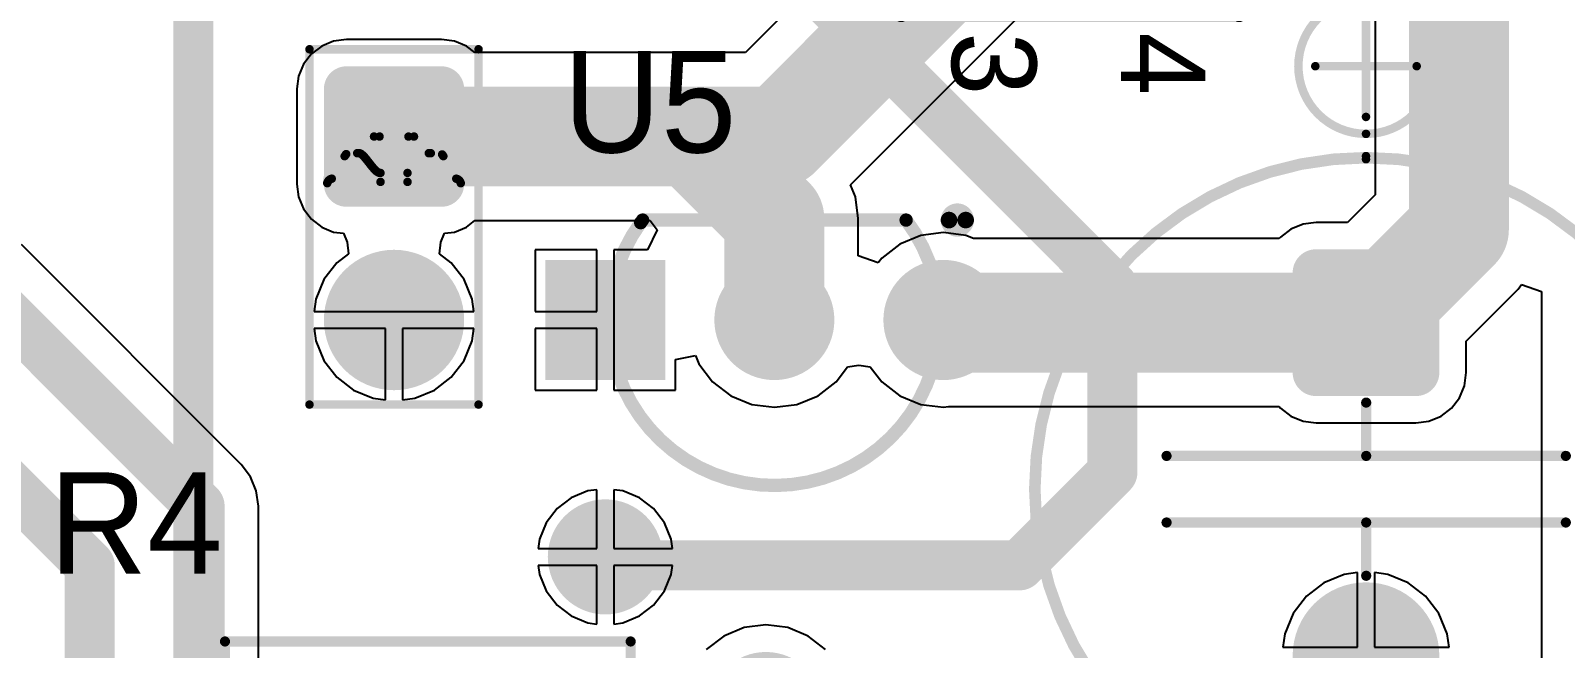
# Model space of a CAD drawing. Header units: millimetres. Extents: x 40 to 159, y 68 to 176.
# Drawn here: x 96.14 to 119.2, y 124.1 to 133.37 of the extents above; entities that cross this region are included whole.
import ezdxf

# ---------------------------------------------------------------- set-up
doc = ezdxf.new("R2010")
doc.units = ezdxf.units.MM
for name, color, linetype in [('BottomLayer', 5, 'Continuous'), ('BottomSolder', 6, 'Continuous'), ('Mechanical13', 56, 'Continuous'), ('Mechanical15', 56, 'Continuous'), ('MultiLayer', 9, 'Continuous'), ('PadHoleLayer', 156, 'Continuous'), ('TopLayer', 1, 'Continuous'), ('TopOverlay', 2, 'Continuous'), ('TopSolder', 216, 'Continuous')]:
    doc.layers.add(name, color=color, linetype=linetype)

# ---------------------------------------------------------------- blocks, each defined once
blk = doc.blocks.new('RESTH_AXIAL_0_4_3')
at = {"layer": 'BottomLayer', "const_width": 0.757}
for points in [[(-5.459, 0, 1), (-4.701, 0, 1)], [(4.701, 0, 1), (5.459, 0, 1)]]:
    blk.add_lwpolyline(points, format="xyb", close=True, dxfattribs=at)
at = {"layer": 'BottomSolder', "const_width": 0.859}
for points in [[(-5.509, 0, 1), (-4.651, 0, 1)], [(4.651, 0, 1), (5.509, 0, 1)]]:
    blk.add_lwpolyline(points, format="xyb", close=True, dxfattribs=at)
at = {"layer": 'MultiLayer', "const_width": 0.757}
for points in [[(-5.459, 0, 1), (-4.701, 0, 1)], [(4.701, 0, 1), (5.459, 0, 1)]]:
    blk.add_lwpolyline(points, format="xyb", close=True, dxfattribs=at)
at = {"layer": 'PadHoleLayer', "const_width": 0.457}
for points in [[(-5.309, 0, 1), (-4.851, 0, 1)], [(4.851, 0, 1), (5.309, 0, 1)]]:
    blk.add_lwpolyline(points, format="xyb", close=True, dxfattribs=at)
at = {"layer": 'TopLayer', "const_width": 0.757}
for points in [[(-5.459, 0, 1), (-4.701, 0, 1)], [(4.701, 0, 1), (5.459, 0, 1)]]:
    blk.add_lwpolyline(points, format="xyb", close=True, dxfattribs=at)
at = {"layer": 'TopOverlay', "const_width": 0.152}
for points in [[(-3.048, 1.016), (3.048, 1.016)], [(-3.048, -1.016), (-3.048, 1.016)], [(3.048, -1.016), (3.048, 1.016)], [(-3.5, 0), (-3.048, 0)], [(3.048, 0), (3.5, 0)], [(-3.048, -1.016), (3.048, -1.016)]]:
    blk.add_lwpolyline(points, dxfattribs=at)
at = {"layer": 'TopOverlay', "const_width": 0.0762}
for points in [[(-3.086, 1.016, 1), (-3.01, 1.016, 1)], [(-3.086, 1.016, 1), (-3.01, 1.016, 1)], [(3.01, 1.016, 1), (3.086, 1.016, 1)], [(3.01, 1.016, 1), (3.086, 1.016, 1)], [(-3.538, 0, 1), (-3.462, 0, 1)], [(-3.086, 0, 1), (-3.01, 0, 1)], [(3.01, 0, 1), (3.086, 0, 1)], [(3.462, 0, 1), (3.538, 0, 1)], [(-3.086, -1.016, 1), (-3.01, -1.016, 1)], [(-3.086, -1.016, 1), (-3.01, -1.016, 1)], [(3.01, -1.016, 1), (3.086, -1.016, 1)], [(3.01, -1.016, 1), (3.086, -1.016, 1)]]:
    blk.add_lwpolyline(points, format="xyb", close=True, dxfattribs=at)
at = {"layer": 'TopSolder', "const_width": 0.859}
for points in [[(-5.509, 0, 1), (-4.651, 0, 1)], [(4.651, 0, 1), (5.509, 0, 1)]]:
    blk.add_lwpolyline(points, format="xyb", close=True, dxfattribs=at)
blk = doc.blocks.new('TO_92W____6')
at = {"layer": 'BottomLayer', "const_width": 0.8}
for points in [[(-2.94, 0, 1), (-2.14, 0, 1)], [(-0.4, 0, 1), (0.4, 0, 1)]]:
    blk.add_lwpolyline(points, format="xyb", close=True, dxfattribs=at)
at = {"layer": 'BottomLayer'}
blk.add_solid([(1.74, -0.8), (3.34, -0.8), (1.74, 0.8), (3.34, 0.8)], dxfattribs=at)
at = {"layer": 'BottomSolder', "const_width": 0.902}
for points in [[(-2.991, 0, 1), (-2.089, 0, 1)], [(-0.451, 0, 1), (0.451, 0, 1)]]:
    blk.add_lwpolyline(points, format="xyb", close=True, dxfattribs=at)
at = {"layer": 'BottomSolder'}
blk.add_solid([(1.638, -0.902), (3.442, -0.902), (1.638, 0.902), (3.442, 0.902)], dxfattribs=at)
at = {"layer": 'MultiLayer', "const_width": 0.8}
for points in [[(-2.94, 0, 1), (-2.14, 0, 1)], [(-0.4, 0, 1), (0.4, 0, 1)]]:
    blk.add_lwpolyline(points, format="xyb", close=True, dxfattribs=at)
at = {"layer": 'MultiLayer'}
blk.add_solid([(1.74, -0.8), (3.34, -0.8), (1.74, 0.8), (3.34, 0.8)], dxfattribs=at)
at = {"layer": 'PadHoleLayer', "const_width": 0.5}
for points in [[(-2.79, 0, 1), (-2.29, 0, 1)], [(-0.25, 0, 1), (0.25, 0, 1)], [(2.29, 0, 1), (2.79, 0, 1)]]:
    blk.add_lwpolyline(points, format="xyb", close=True, dxfattribs=at)
at = {"layer": 'TopLayer', "const_width": 0.8}
for points in [[(-2.94, 0, 1), (-2.14, 0, 1)], [(-0.4, 0, 1), (0.4, 0, 1)]]:
    blk.add_lwpolyline(points, format="xyb", close=True, dxfattribs=at)
at = {"layer": 'TopLayer'}
blk.add_solid([(1.74, -0.8), (3.34, -0.8), (1.74, 0.8), (3.34, 0.8)], dxfattribs=at)
at = {"layer": 'TopOverlay', "const_width": 0.2}
blk.add_lwpolyline([(-1.98, -1.5, -1.987725), (2.009, -1.461)], format="xyb", dxfattribs=at)
at = {"layer": 'TopOverlay'}
for points, const_width in [([(-2.625, -1.5, 1), (-2.875, -1.5, 1)], 0.25), ([(-2.937, -1.5, 1), (-2.813, -1.5, 1)], 0.125), ([(-2.687, -1.5, 1), (-2.562, -1.5, 1)], 0.125), ([(1.959, -1.461, 1), (2.059, -1.461, 1)], 0.1), ([(-2.03, -1.5, 1), (-1.93, -1.5, 1)], 0.1), ([(-2.03, -1.5, 1), (-1.93, -1.5, 1)], 0.1), ([(1.93, -1.5, 1), (2.03, -1.5, 1)], 0.1)]:
    blk.add_lwpolyline(points, format="xyb", close=True, dxfattribs=dict(at, const_width=const_width))
at = {"layer": 'TopOverlay', "const_width": 0.2}
blk.add_lwpolyline([(1.98, -1.5), (-1.98, -1.5)], dxfattribs=at)
at = {"layer": 'TopSolder', "const_width": 0.902}
for points in [[(-2.991, 0, 1), (-2.089, 0, 1)], [(-0.451, 0, 1), (0.451, 0, 1)]]:
    blk.add_lwpolyline(points, format="xyb", close=True, dxfattribs=at)
at = {"layer": 'TopSolder'}
blk.add_solid([(1.638, -0.902), (3.442, -0.902), (1.638, 0.902), (3.442, 0.902)], dxfattribs=at)
blk = doc.blocks.new('HDR2X2_22')
at = {"layer": 'BottomLayer', "const_width": 0.75}
for points in [[(-2.915, 0, 1), (-2.165, 0, 1)], [(-2.915, -2.54, 1), (-2.165, -2.54, 1)], [(-0.375, -2.54, 1), (0.375, -2.54, 1)]]:
    blk.add_lwpolyline(points, format="xyb", close=True, dxfattribs=at)
at = {"layer": 'BottomLayer'}
blk.add_solid([(0.75, 0.75), (-0.75, 0.75), (0.75, -0.75), (-0.75, -0.75)], dxfattribs=at)
at = {"layer": 'BottomSolder', "const_width": 0.852}
for points in [[(-2.966, 0, 1), (-2.114, 0, 1)], [(-2.966, -2.54, 1), (-2.114, -2.54, 1)], [(-0.426, -2.54, 1), (0.426, -2.54, 1)]]:
    blk.add_lwpolyline(points, format="xyb", close=True, dxfattribs=at)
at = {"layer": 'BottomSolder'}
blk.add_solid([(0.852, 0.852), (-0.852, 0.852), (0.852, -0.852), (-0.852, -0.852)], dxfattribs=at)
at = {"layer": 'MultiLayer', "const_width": 0.75}
for points in [[(-2.915, 0, 1), (-2.165, 0, 1)], [(-2.915, -2.54, 1), (-2.165, -2.54, 1)], [(-0.375, -2.54, 1), (0.375, -2.54, 1)]]:
    blk.add_lwpolyline(points, format="xyb", close=True, dxfattribs=at)
at = {"layer": 'MultiLayer'}
blk.add_solid([(0.75, 0.75), (-0.75, 0.75), (0.75, -0.75), (-0.75, -0.75)], dxfattribs=at)
at = {"layer": 'PadHoleLayer', "const_width": 0.45}
for points in [[(-2.765, 0, 1), (-2.315, 0, 1)], [(-0.225, 0, 1), (0.225, 0, 1)], [(-2.765, -2.54, 1), (-2.315, -2.54, 1)], [(-0.225, -2.54, 1), (0.225, -2.54, 1)]]:
    blk.add_lwpolyline(points, format="xyb", close=True, dxfattribs=at)
at = {"layer": 'TopLayer', "const_width": 0.75}
for points in [[(-2.915, 0, 1), (-2.165, 0, 1)], [(-2.915, -2.54, 1), (-2.165, -2.54, 1)], [(-0.375, -2.54, 1), (0.375, -2.54, 1)]]:
    blk.add_lwpolyline(points, format="xyb", close=True, dxfattribs=at)
at = {"layer": 'TopLayer'}
blk.add_solid([(0.75, 0.75), (-0.75, 0.75), (0.75, -0.75), (-0.75, -0.75)], dxfattribs=at)
at = {"layer": 'TopOverlay', "const_width": 0.2}
for points in [[(-3.81, 1.27), (1.27, 1.27)], [(-3.81, 1.27), (-3.81, -3.81)], [(1.27, 1.27), (1.27, -3.81)], [(-3.81, -3.81), (1.27, -3.81)]]:
    blk.add_lwpolyline(points, dxfattribs=at)
at = {"layer": 'TopOverlay', "const_width": 0.1}
for points in [[(-3.86, 1.27, 1), (-3.76, 1.27, 1)], [(-3.86, 1.27, 1), (-3.76, 1.27, 1)], [(1.22, 1.27, 1), (1.32, 1.27, 1)], [(1.22, 1.27, 1), (1.32, 1.27, 1)], [(-3.86, -3.81, 1), (-3.76, -3.81, 1)], [(-3.86, -3.81, 1), (-3.76, -3.81, 1)], [(1.22, -3.81, 1), (1.32, -3.81, 1)], [(1.22, -3.81, 1), (1.32, -3.81, 1)]]:
    blk.add_lwpolyline(points, format="xyb", close=True, dxfattribs=at)
at = {"layer": 'TopSolder', "const_width": 0.852}
for points in [[(-2.966, 0, 1), (-2.114, 0, 1)], [(-2.966, -2.54, 1), (-2.114, -2.54, 1)], [(-0.426, -2.54, 1), (0.426, -2.54, 1)]]:
    blk.add_lwpolyline(points, format="xyb", close=True, dxfattribs=at)
at = {"layer": 'TopSolder'}
blk.add_solid([(0.852, 0.852), (-0.852, 0.852), (0.852, -0.852), (-0.852, -0.852)], dxfattribs=at)
at = {"layer": 'TopOverlay'}
for s, p in [('3', (-4.064, 0.508)), ('1', (2.032, 0.508)), ('4', (-4.064, -2.032)), ('2', (2.54, -2.032))]:
    blk.add_text(s, height=1.27, rotation=540, dxfattribs=at).set_placement(p)
blk = doc.blocks.new('CAPC500P450250X550_2_5___27')
at = {"layer": 'BottomLayer'}
for points, const_width in [([(-1.746, 0, 1), (-0.794, 0, 1)], 0.952), ([(0.651, 0.714, 1), (0.889, 0.714, 1)], 0.238), ([(2.079, 0.714, 1), (2.317, 0.714, 1)], 0.238), ([(0.651, -0.714, 1), (0.889, -0.714, 1)], 0.238), ([(2.079, -0.714, 1), (2.317, -0.714, 1)], 0.238)]:
    blk.add_lwpolyline(points, format="xyb", close=True, dxfattribs=dict(at, const_width=const_width))
for points in [[(2.198, 0.952), (0.77, 0.952), (2.198, -0.952), (0.77, -0.952)], [(2.437, 0.714), (0.532, 0.714), (2.437, -0.714), (0.532, -0.714)]]:
    blk.add_solid(points, dxfattribs=at)
at = {"layer": 'BottomSolder'}
for points, const_width in [([(-1.797, 0, 1), (-0.743, 0, 1)], 1.054), ([(0.6, 0.714, 1), (0.939, 0.714, 1)], 0.34), ([(2.029, 0.714, 1), (2.368, 0.714, 1)], 0.34), ([(0.6, -0.714, 1), (0.939, -0.714, 1)], 0.34), ([(2.029, -0.714, 1), (2.368, -0.714, 1)], 0.34)]:
    blk.add_lwpolyline(points, format="xyb", close=True, dxfattribs=dict(at, const_width=const_width))
for points in [[(2.198, 1.054), (0.77, 1.054), (2.198, -1.054), (0.77, -1.054)], [(2.538, 0.714), (0.43, 0.714), (2.538, -0.714), (0.43, -0.714)]]:
    blk.add_solid(points, dxfattribs=at)
at = {"layer": 'Mechanical13', "const_width": 0.127}
for points in [[(0.784, 1.003, -0.277409), (0.851, 0.935)], [(0.784, 1.003, -0.414214), (1.234, 0.553)], [(0.851, 0.935, -0.01671), (0.803, 0.203)], [(1.22, 0.718, -0.249202), (1.484, 0.217)], [(1.484, 0.3, -1), (1.484, -0.3)], [(0.851, -0.935, -0.001101), (0.803, -0.203)], [(1.234, -0.523, -0.067746), (0.937, -0.203)], [(1.484, -0.217, -0.252246), (1.216, -0.723)], [(1.234, -0.553, -0.414214), (0.784, -1.003)], [(0.851, -0.935, -0.274246), (0.784, -1.003)]]:
    blk.add_lwpolyline(points, format="xyb", dxfattribs=at)
at = {"layer": 'Mechanical13', "const_width": 0.0635}
for points in [[(0.752, 1.003, 1), (0.816, 1.003, 1)], [(0.752, 1.003, 1), (0.816, 1.003, 1)], [(0.82, 0.935, 1), (0.883, 0.935, 1)], [(0.82, 0.935, 1), (0.883, 0.935, 1)], [(1.157, 0.742, 1), (1.22, 0.742, 1)], [(1.177, 0.727, 1), (1.241, 0.727, 1)], [(1.177, 0.727, 1), (1.241, 0.727, 1)], [(1.184, 0.723, 1), (1.248, 0.723, 1)], [(1.189, 0.718, 1), (1.252, 0.718, 1)], [(1.109, 0.415, 1), (1.173, 0.415, 1)], [(1.109, 0.415, 1), (1.173, 0.415, 1)], [(1.138, 0.439, 1), (1.202, 0.439, 1)], [(1.138, 0.439, 1), (1.202, 0.439, 1)], [(1.162, 0.461, 1), (1.226, 0.461, 1)], [(1.162, 0.461, 1), (1.226, 0.461, 1)], [(1.18, 0.48, 1), (1.243, 0.48, 1)], [(1.18, 0.48, 1), (1.243, 0.48, 1)], [(1.192, 0.497, 1), (1.256, 0.497, 1)], [(1.192, 0.497, 1), (1.256, 0.497, 1)], [(1.2, 0.511, 1), (1.263, 0.511, 1)], [(1.2, 0.511, 1), (1.263, 0.511, 1)], [(1.202, 0.553, 1), (1.266, 0.553, 1)], [(1.202, 0.553, 1), (1.266, 0.553, 1)], [(1.202, 0.523, 1), (1.266, 0.523, 1)], [(0.771, 0.203, 1), (0.835, 0.203, 1)], [(0.771, 0.203, 1), (0.835, 0.203, 1)], [(0.906, 0.211, 1), (0.969, 0.211, 1)], [(0.906, 0.211, 1), (0.969, 0.211, 1)], [(0.906, 0.203, 1), (0.969, 0.203, 1)], [(0.906, 0.203, 1), (0.969, 0.203, 1)], [(0.907, 0.218, 1), (0.971, 0.218, 1)], [(0.907, 0.218, 1), (0.971, 0.218, 1)], [(0.91, 0.229, 1), (0.974, 0.229, 1)], [(0.91, 0.229, 1), (0.974, 0.229, 1)], [(0.915, 0.238, 1), (0.978, 0.238, 1)], [(0.915, 0.238, 1), (0.978, 0.238, 1)], [(0.924, 0.254, 1), (0.988, 0.254, 1)], [(0.924, 0.254, 1), (0.988, 0.254, 1)], [(0.935, 0.268, 1), (0.999, 0.268, 1)], [(0.935, 0.268, 1), (0.999, 0.268, 1)], [(0.947, 0.281, 1), (1.01, 0.281, 1)], [(0.947, 0.281, 1), (1.01, 0.281, 1)], [(0.959, 0.292, 1), (1.022, 0.292, 1)], [(0.959, 0.292, 1), (1.022, 0.292, 1)], [(0.998, 0.327, 1), (1.062, 0.327, 1)], [(0.998, 0.327, 1), (1.062, 0.327, 1)], [(1.036, 0.357, 1), (1.099, 0.357, 1)], [(1.036, 0.357, 1), (1.099, 0.357, 1)], [(1.075, 0.387, 1), (1.138, 0.387, 1)], [(1.075, 0.387, 1), (1.138, 0.387, 1)], [(1.452, 0.3, 1), (1.516, 0.3, 1)], [(1.452, 0.217, 1), (1.516, 0.217, 1)], [(1.452, 0.217, 1), (1.516, 0.217, 1)], [(0.771, -0.203, 1), (0.835, -0.203, 1)], [(0.771, -0.203, 1), (0.835, -0.203, 1)], [(0.906, -0.203, 1), (0.969, -0.203, 1)], [(0.906, -0.203, 1), (0.969, -0.203, 1)], [(1.452, -0.217, 1), (1.515, -0.217, 1)], [(1.452, -0.217, 1), (1.515, -0.217, 1)], [(1.202, -0.523, 1), (1.266, -0.523, 1)], [(1.452, -0.3, 1), (1.516, -0.3, 1)], [(1.158, -0.741, 1), (1.222, -0.741, 1)], [(1.182, -0.724, 1), (1.246, -0.724, 1)], [(1.182, -0.724, 1), (1.246, -0.724, 1)], [(1.184, -0.723, 1), (1.247, -0.723, 1)], [(1.184, -0.723, 1), (1.247, -0.723, 1)], [(1.202, -0.553, 1), (1.266, -0.553, 1)], [(1.202, -0.553, 1), (1.266, -0.553, 1)], [(0.82, -0.935, 1), (0.883, -0.935, 1)], [(0.82, -0.935, 1), (0.883, -0.935, 1)], [(0.752, -1.003, 1), (0.816, -1.003, 1)], [(0.752, -1.003, 1), (0.816, -1.003, 1)]]:
    blk.add_lwpolyline(points, format="xyb", close=True, dxfattribs=at)
at = {"layer": 'Mechanical13', "const_width": 0.127}
for points in [[(1.189, 0.742), (1.209, 0.727)], [(1.209, 0.727), (1.216, 0.723)], [(1.141, 0.415), (1.106, 0.387)], [(1.17, 0.439), (1.141, 0.415)], [(1.194, 0.461), (1.17, 0.439)], [(1.211, 0.48), (1.194, 0.461)], [(1.224, 0.497), (1.211, 0.48)], [(1.232, 0.511), (1.224, 0.497)], [(1.234, 0.523), (1.232, 0.511)], [(1.234, 0.553), (1.234, -0.553)], [(0.803, 0.203), (0.803, -0.203)], [(0.939, 0.218), (0.938, 0.211)], [(0.938, 0.211), (0.937, 0.203)], [(0.937, 0.203), (0.937, -0.203)], [(0.942, 0.229), (0.939, 0.218)], [(0.946, 0.238), (0.942, 0.229)], [(0.956, 0.254), (0.946, 0.238)], [(0.967, 0.268), (0.956, 0.254)], [(0.979, 0.281), (0.967, 0.268)], [(0.99, 0.292), (0.979, 0.281)], [(1.03, 0.327), (0.99, 0.292)], [(1.067, 0.357), (1.03, 0.327)], [(1.106, 0.387), (1.067, 0.357)], [(1.484, 0.217), (1.484, -0.217)], [(1.214, -0.724), (1.19, -0.741)], [(1.216, -0.723), (1.214, -0.724)]]:
    blk.add_lwpolyline(points, dxfattribs=at)
at = {"layer": 'MultiLayer'}
for points, const_width in [([(-1.746, 0, 1), (-0.794, 0, 1)], 0.952), ([(0.651, 0.714, 1), (0.889, 0.714, 1)], 0.238), ([(2.079, 0.714, 1), (2.317, 0.714, 1)], 0.238), ([(0.651, -0.714, 1), (0.889, -0.714, 1)], 0.238), ([(2.079, -0.714, 1), (2.317, -0.714, 1)], 0.238)]:
    blk.add_lwpolyline(points, format="xyb", close=True, dxfattribs=dict(at, const_width=const_width))
for points in [[(2.198, 0.952), (0.77, 0.952), (2.198, -0.952), (0.77, -0.952)], [(2.437, 0.714), (0.532, 0.714), (2.437, -0.714), (0.532, -0.714)]]:
    blk.add_solid(points, dxfattribs=at)
at = {"layer": 'PadHoleLayer', "const_width": 0.4}
for points in [[(-1.47, 0, 1), (-1.07, 0, 1)], [(1.284, 0, 1), (1.684, 0, 1)]]:
    blk.add_lwpolyline(points, format="xyb", close=True, dxfattribs=at)
at = {"layer": 'TopLayer'}
for points, const_width in [([(-1.746, 0, 1), (-0.794, 0, 1)], 0.952), ([(0.651, 0.714, 1), (0.889, 0.714, 1)], 0.238), ([(2.079, 0.714, 1), (2.317, 0.714, 1)], 0.238), ([(0.651, -0.714, 1), (0.889, -0.714, 1)], 0.238), ([(2.079, -0.714, 1), (2.317, -0.714, 1)], 0.238)]:
    blk.add_lwpolyline(points, format="xyb", close=True, dxfattribs=dict(at, const_width=const_width))
for points in [[(2.198, 0.952), (0.77, 0.952), (2.198, -0.952), (0.77, -0.952)], [(2.437, 0.714), (0.532, 0.714), (2.437, -0.714), (0.532, -0.714)]]:
    blk.add_solid(points, dxfattribs=at)
at = {"layer": 'TopOverlay', "const_width": 0.127}
for points in [[(-2.54, 1.27), (2.794, 1.27)], [(-2.54, 1.27), (-2.54, -1.27)], [(2.794, 1.27), (2.794, -1.27)], [(-2.54, -1.27), (2.794, -1.27)]]:
    blk.add_lwpolyline(points, dxfattribs=at)
at = {"layer": 'TopOverlay', "const_width": 0.0635}
for points in [[(-2.572, 1.27, 1), (-2.508, 1.27, 1)], [(-2.572, 1.27, 1), (-2.508, 1.27, 1)], [(2.762, 1.27, 1), (2.826, 1.27, 1)], [(2.762, 1.27, 1), (2.826, 1.27, 1)], [(-2.572, -1.27, 1), (-2.508, -1.27, 1)], [(-2.572, -1.27, 1), (-2.508, -1.27, 1)], [(2.762, -1.27, 1), (2.826, -1.27, 1)], [(2.762, -1.27, 1), (2.826, -1.27, 1)]]:
    blk.add_lwpolyline(points, format="xyb", close=True, dxfattribs=at)
at = {"layer": 'TopSolder'}
for points, const_width in [([(-1.797, 0, 1), (-0.743, 0, 1)], 1.054), ([(0.6, 0.714, 1), (0.939, 0.714, 1)], 0.34), ([(2.029, 0.714, 1), (2.368, 0.714, 1)], 0.34), ([(0.6, -0.714, 1), (0.939, -0.714, 1)], 0.34), ([(2.029, -0.714, 1), (2.368, -0.714, 1)], 0.34)]:
    blk.add_lwpolyline(points, format="xyb", close=True, dxfattribs=dict(at, const_width=const_width))
for points in [[(2.198, 1.054), (0.77, 1.054), (2.198, -1.054), (0.77, -1.054)], [(2.538, 0.714), (0.43, 0.714), (2.538, -0.714), (0.43, -0.714)]]:
    blk.add_solid(points, dxfattribs=at)
blk = doc.blocks.new('CAPE10_0MM_R___10_14___30')
at = {"layer": 'BottomLayer'}
for points, const_width in [([(-3, 0, 1), (-2, 0, 1)], 1), ([(1.625, 0.75, 1), (1.875, 0.75, 1)], 0.25), ([(3.125, 0.75, 1), (3.375, 0.75, 1)], 0.25), ([(1.625, -0.75, 1), (1.875, -0.75, 1)], 0.25), ([(3.125, -0.75, 1), (3.375, -0.75, 1)], 0.25)]:
    blk.add_lwpolyline(points, format="xyb", close=True, dxfattribs=dict(at, const_width=const_width))
for points in [[(3.25, 1), (1.75, 1), (3.25, -1), (1.75, -1)], [(3.5, 0.75), (1.5, 0.75), (3.5, -0.75), (1.5, -0.75)]]:
    blk.add_solid(points, dxfattribs=at)
at = {"layer": 'BottomSolder'}
for points, const_width in [([(-3.051, 0, 1), (-1.949, 0, 1)], 1.102), ([(1.574, 0.75, 1), (1.926, 0.75, 1)], 0.352), ([(3.074, 0.75, 1), (3.426, 0.75, 1)], 0.352), ([(1.574, -0.75, 1), (1.926, -0.75, 1)], 0.352), ([(3.074, -0.75, 1), (3.426, -0.75, 1)], 0.352)]:
    blk.add_lwpolyline(points, format="xyb", close=True, dxfattribs=dict(at, const_width=const_width))
for points in [[(3.25, 1.102), (1.75, 1.102), (3.25, -1.102), (1.75, -1.102)], [(3.602, 0.75), (1.398, 0.75), (3.602, -0.75), (1.398, -0.75)]]:
    blk.add_solid(points, dxfattribs=at)
at = {"layer": 'Mechanical13'}
for points, const_width in [([(4.953, 0, 1), (-4.953, 0, 1)], 0.127), ([(-4.985, 0, 1), (-4.921, 0, 1)], 0.0635), ([(4.921, 0, 1), (4.985, 0, 1)], 0.0635)]:
    blk.add_lwpolyline(points, format="xyb", close=True, dxfattribs=dict(at, const_width=const_width))
at = {"layer": 'Mechanical15'}
for points, const_width in [([(5, 0, 1), (-5, 0, 1)], 0.127), ([(-5.032, 0, 1), (-4.968, 0, 1)], 0.0635), ([(4.968, 0, 1), (5.032, 0, 1)], 0.0635)]:
    blk.add_lwpolyline(points, format="xyb", close=True, dxfattribs=dict(at, const_width=const_width))
at = {"layer": 'MultiLayer'}
for points, const_width in [([(-3, 0, 1), (-2, 0, 1)], 1), ([(1.625, 0.75, 1), (1.875, 0.75, 1)], 0.25), ([(3.125, 0.75, 1), (3.375, 0.75, 1)], 0.25), ([(1.625, -0.75, 1), (1.875, -0.75, 1)], 0.25), ([(3.125, -0.75, 1), (3.375, -0.75, 1)], 0.25)]:
    blk.add_lwpolyline(points, format="xyb", close=True, dxfattribs=dict(at, const_width=const_width))
for points in [[(3.25, 1), (1.75, 1), (3.25, -1), (1.75, -1)], [(3.5, 0.75), (1.5, 0.75), (3.5, -0.75), (1.5, -0.75)]]:
    blk.add_solid(points, dxfattribs=at)
at = {"layer": 'PadHoleLayer', "const_width": 0.483}
for points in [[(-2.741, 0, 1), (-2.259, 0, 1)], [(2.259, 0, 1), (2.741, 0, 1)]]:
    blk.add_lwpolyline(points, format="xyb", close=True, dxfattribs=at)
at = {"layer": 'TopLayer'}
for points, const_width in [([(-3, 0, 1), (-2, 0, 1)], 1), ([(1.625, 0.75, 1), (1.875, 0.75, 1)], 0.25), ([(3.125, 0.75, 1), (3.375, 0.75, 1)], 0.25), ([(1.625, -0.75, 1), (1.875, -0.75, 1)], 0.25), ([(3.125, -0.75, 1), (3.375, -0.75, 1)], 0.25)]:
    blk.add_lwpolyline(points, format="xyb", close=True, dxfattribs=dict(at, const_width=const_width))
for points in [[(3.25, 1), (1.75, 1), (3.25, -1), (1.75, -1)], [(3.5, 0.75), (1.5, 0.75), (3.5, -0.75), (1.5, -0.75)]]:
    blk.add_solid(points, dxfattribs=at)
at = {"layer": 'TopOverlay'}
for points, const_width in [([(5, 0, 1), (-5, 0, 1)], 0.127), ([(-0.538, 2.997, 1), (-0.462, 2.997, 1)], 0.0762), ([(0.462, 2.997, 1), (0.538, 2.997, 1)], 0.0762), ([(7.366, 0, 1), (5.334, 0, 1)], 0.127), ([(6.318, 0.762, 1), (6.382, 0.762, 1)], 0.0635), ([(-5.032, 0, 1), (-4.968, 0, 1)], 0.0635), ([(-1.338, -0.003, 1), (-1.262, -0.003, 1)], 0.0762), ([(-0.538, -0.003, 1), (-0.462, -0.003, 1)], 0.0762), ([(0.462, -0.003, 1), (0.538, -0.003, 1)], 0.0762), ([(1.262, -0.003, 1), (1.338, -0.003, 1)], 0.0762), ([(4.968, 0, 1), (5.032, 0, 1)], 0.0635), ([(5.302, 0, 1), (5.366, 0, 1)], 0.0635), ([(5.556, 0, 1), (5.62, 0, 1)], 0.0635), ([(7.08, 0, 1), (7.144, 0, 1)], 0.0635), ([(7.334, 0, 1), (7.398, 0, 1)], 0.0635), ([(6.318, -0.762, 1), (6.382, -0.762, 1)], 0.0635), ([(-0.538, -3.003, 1), (-0.462, -3.003, 1)], 0.0762), ([(0.462, -3.003, 1), (0.538, -3.003, 1)], 0.0762)]:
    blk.add_lwpolyline(points, format="xyb", close=True, dxfattribs=dict(at, const_width=const_width))
for points, const_width in [([(-0.5, 2.997), (-0.5, -3.003)], 0.152), ([(0.5, 2.997), (0.5, -3.003)], 0.152), ([(6.35, 0.762), (6.35, -0.762)], 0.127), ([(-1.3, -0.003), (-0.5, -0.003)], 0.152), ([(0.5, -0.003), (1.3, -0.003)], 0.152), ([(5.588, 0), (7.112, 0)], 0.127)]:
    blk.add_lwpolyline(points, dxfattribs=dict(at, const_width=const_width))
at = {"layer": 'TopSolder'}
for points, const_width in [([(-3.051, 0, 1), (-1.949, 0, 1)], 1.102), ([(1.574, 0.75, 1), (1.926, 0.75, 1)], 0.352), ([(3.074, 0.75, 1), (3.426, 0.75, 1)], 0.352), ([(1.574, -0.75, 1), (1.926, -0.75, 1)], 0.352), ([(3.074, -0.75, 1), (3.426, -0.75, 1)], 0.352)]:
    blk.add_lwpolyline(points, format="xyb", close=True, dxfattribs=dict(at, const_width=const_width))
for points in [[(3.25, 1.102), (1.75, 1.102), (3.25, -1.102), (1.75, -1.102)], [(3.602, 0.75), (1.398, 0.75), (3.602, -0.75), (1.398, -0.75)]]:
    blk.add_solid(points, dxfattribs=at)

msp = doc.modelspace()

# ---------------------------------------------------------------- linework, layer by layer
at = {"layer": 'BottomLayer'}
for p, q in [((109.598, 135.766), (106.88, 133.047)), ((116.341, 134.874), (116.341, 130.911)), ((108.459, 131.06), (111.382, 133.982)), ((100.513, 133.145), (100.359, 133.027)), ((100.693, 133.22), (100.513, 133.145)), ((100.886, 133.245), (100.693, 133.22)), ((102.314, 133.245), (100.886, 133.245)), ((102.507, 133.22), (102.314, 133.245)), ((102.687, 133.145), (102.507, 133.22)), ((102.815, 133.047), (102.687, 133.145)), ((100.241, 132.873), (100.166, 132.693)), ((100.359, 133.027), (100.241, 132.873)), ((106.88, 133.047), (102.815, 133.047)), ((100.166, 132.693), (100.141, 132.5)), ((100.141, 132.5), (100.141, 131.072)), ((100.141, 131.072), (100.166, 130.879)), ((108.533, 130.882), (108.459, 131.06)), ((100.166, 130.879), (100.241, 130.699)), ((108.576, 130.556), (108.533, 130.882)), ((116.341, 130.911), (115.928, 130.498)), ((100.241, 130.699), (100.359, 130.545)), ((100.359, 130.545), (100.513, 130.427)), ((102.687, 130.427), (102.815, 130.525)), ((102.815, 130.525), (105.449, 130.525)), ((105.449, 130.525), (105.555, 130.386)), ((108.576, 129.993), (108.576, 130.556)), ((100.513, 130.427), (100.693, 130.352)), ((100.693, 130.352), (100.842, 130.333)), ((100.842, 130.333), (100.898, 130.2)), ((102.302, 130.2), (102.358, 130.333)), ((102.358, 130.333), (102.507, 130.352)), ((102.507, 130.352), (102.687, 130.427)), ((105.555, 130.386), (105.407, 130.086)), ((109.516, 130.299), (109.199, 130.168)), ((109.855, 130.343), (109.516, 130.299)), ((110.194, 130.299), (109.855, 130.343)), ((110.305, 130.253), (110.194, 130.299)), ((115.077, 130.397), (114.92, 130.277)), ((115.259, 130.473), (115.077, 130.397)), ((115.455, 130.498), (115.259, 130.473)), ((115.928, 130.498), (115.455, 130.498)), ((99.303, 126.862), (96.001, 130.164)), ((100.898, 130.2), (100.915, 130.027)), ((102.285, 130.027), (102.302, 130.2)), ((104.648, 130.086), (103.721, 130.086)), ((103.721, 130.086), (103.721, 129.159)), ((104.648, 129.159), (104.648, 130.086)), ((105.407, 130.086), (104.902, 130.086)), ((104.902, 130.086), (104.902, 129.032)), ((109.199, 130.168), (108.928, 129.959)), ((114.902, 130.253), (110.305, 130.253)), ((114.92, 130.277), (114.902, 130.253)), ((100.74, 129.892), (100.546, 129.64)), ((100.915, 130.027), (100.74, 129.892)), ((102.46, 129.892), (102.285, 130.027)), ((102.654, 129.64), (102.46, 129.892)), ((108.876, 129.891), (108.576, 129.993)), ((108.928, 129.959), (108.876, 129.891)), ((100.546, 129.64), (100.425, 129.347)), ((102.775, 129.347), (102.654, 129.64)), ((117.711, 128.715), (118.494, 129.497)), ((118.494, 129.497), (118.544, 129.564)), ((118.544, 129.564), (118.844, 129.462)), ((118.844, 129.462), (118.844, 92.313)), ((100.425, 129.347), (100.4, 129.159)), ((100.4, 129.159), (102.8, 129.159)), ((102.8, 129.159), (102.775, 129.347)), ((103.721, 129.159), (104.648, 129.159)), ((101.473, 128.905), (100.4, 128.905)), ((100.4, 128.905), (100.425, 128.717)), ((101.473, 127.832), (101.473, 128.905)), ((102.8, 128.905), (101.727, 128.905)), ((101.727, 128.905), (101.727, 127.832)), ((102.775, 128.717), (102.8, 128.905)), ((104.648, 128.905), (103.721, 128.905)), ((103.721, 128.905), (103.721, 127.978)), ((104.648, 127.978), (104.648, 128.905)), ((104.902, 129.032), (104.902, 127.978)), ((100.425, 128.717), (100.546, 128.424)), ((102.654, 128.424), (102.775, 128.717)), ((117.711, 128.242), (117.711, 128.715)), ((105.829, 128.439), (106.129, 128.498)), ((106.129, 128.498), (106.179, 128.376)), ((100.546, 128.424), (100.74, 128.172)), ((102.46, 128.172), (102.654, 128.424)), ((105.829, 127.978), (105.829, 128.439)), ((106.179, 128.376), (106.388, 128.105)), ((108.242, 128.105), (108.414, 128.329)), ((108.414, 128.329), (108.585, 128.356)), ((108.585, 128.356), (108.756, 128.329)), ((108.756, 128.329), (108.928, 128.105)), ((117.686, 128.046), (117.711, 128.242)), ((100.74, 128.172), (100.992, 127.978)), ((102.208, 127.978), (102.46, 128.172)), ((106.388, 128.105), (106.659, 127.896)), ((107.971, 127.896), (108.242, 128.105)), ((108.928, 128.105), (109.199, 127.896)), ((117.61, 127.864), (117.686, 128.046)), ((100.992, 127.978), (101.285, 127.857)), ((101.285, 127.857), (101.473, 127.832)), ((101.727, 127.832), (101.915, 127.857)), ((101.915, 127.857), (102.208, 127.978)), ((103.721, 127.978), (104.648, 127.978)), ((104.902, 127.978), (105.829, 127.978)), ((106.659, 127.896), (106.976, 127.765)), ((106.976, 127.765), (107.315, 127.721)), ((107.315, 127.721), (107.654, 127.765)), ((107.654, 127.765), (107.971, 127.896)), ((109.199, 127.896), (109.516, 127.765)), ((109.516, 127.765), (109.855, 127.721)), ((117.49, 127.707), (117.61, 127.864)), ((109.855, 127.721), (109.934, 127.731)), ((109.934, 127.731), (114.902, 127.731)), ((114.902, 127.731), (114.92, 127.707)), ((114.92, 127.707), (115.077, 127.587)), ((115.077, 127.587), (115.259, 127.511)), ((117.151, 127.511), (117.333, 127.587)), ((117.333, 127.587), (117.49, 127.707)), ((115.259, 127.511), (115.455, 127.486)), ((115.455, 127.486), (116.955, 127.486)), ((116.955, 127.486), (117.151, 127.511)), ((99.443, 126.679), (99.303, 126.862)), ((99.531, 126.466), (99.443, 126.679)), ((99.562, 126.238), (99.531, 126.466)), ((104.51, 126.466), (104.263, 126.363)), ((104.648, 126.484), (104.51, 126.466)), ((104.648, 125.603), (104.648, 126.484)), ((105.04, 126.466), (104.902, 126.484)), ((104.902, 126.484), (104.902, 125.603)), ((105.287, 126.363), (105.04, 126.466)), ((99.562, 120.751), (99.562, 126.238)), ((104.05, 126.201), (103.888, 125.988)), ((104.263, 126.363), (104.05, 126.201)), ((105.5, 126.201), (105.287, 126.363)), ((105.662, 125.988), (105.5, 126.201)), ((103.888, 125.988), (103.785, 125.741)), ((105.765, 125.741), (105.662, 125.988)), ((103.785, 125.741), (103.767, 125.603)), ((105.783, 125.603), (105.765, 125.741)), ((103.767, 125.603), (104.648, 125.603)), ((104.902, 125.603), (105.783, 125.603)), ((104.648, 125.349), (103.767, 125.349)), ((103.767, 125.349), (103.785, 125.211)), ((104.648, 124.468), (104.648, 125.349)), ((105.783, 125.349), (104.902, 125.349)), ((104.902, 125.349), (104.902, 124.468)), ((105.765, 125.211), (105.783, 125.349)), ((115.878, 125.214), (115.573, 125.087)), ((116.078, 125.24), (115.878, 125.214)), ((116.078, 124.119), (116.078, 125.24)), ((116.532, 125.214), (116.332, 125.24)), ((116.332, 125.24), (116.332, 124.119)), ((116.837, 125.087), (116.532, 125.214)), ((103.785, 125.211), (103.888, 124.964)), ((105.662, 124.964), (105.765, 125.211)), ((115.573, 125.087), (115.311, 124.886)), ((117.099, 124.886), (116.837, 125.087)), ((103.888, 124.964), (104.05, 124.751)), ((104.05, 124.751), (104.263, 124.589)), ((105.287, 124.589), (105.5, 124.751)), ((105.5, 124.751), (105.662, 124.964)), ((115.311, 124.886), (115.11, 124.624)), ((117.3, 124.624), (117.099, 124.886)), ((104.263, 124.589), (104.51, 124.486)), ((105.04, 124.486), (105.287, 124.589)), ((115.11, 124.624), (114.983, 124.319)), ((117.427, 124.319), (117.3, 124.624)), ((104.51, 124.486), (104.648, 124.468)), ((104.902, 124.468), (105.04, 124.486)), ((106.86, 124.415), (106.554, 124.288)), ((107.188, 124.458), (106.86, 124.415)), ((107.516, 124.415), (107.188, 124.458)), ((107.822, 124.288), (107.516, 124.415)), ((114.983, 124.319), (114.957, 124.119)), ((117.453, 124.119), (117.427, 124.319)), ((106.554, 124.288), (106.291, 124.087)), ((108.085, 124.087), (107.822, 124.288)), ((114.957, 124.119), (116.078, 124.119)), ((116.332, 124.119), (117.453, 124.119))]:
    msp.add_line(p, q, dxfattribs=at)
for points, const_width in [([(107.402, 131.786), (110.49, 134.874)], 1.5), ([(117.602, 130.389), (117.602, 134.874)], 1.5), ([(101.6, 131.786), (106.085, 131.786)], 1.5), ([(106.085, 131.786), (107.402, 131.786)], 1.5), ([(106.085, 131.786), (107.315, 130.556)], 1.5), ([(107.315, 129.032), (107.315, 130.556)], 1.5), ([(116.205, 128.992), (117.602, 130.389)], 1.5), ([(94.742, 130.175), (98.679, 126.238)], 0.75), ([(109.855, 129.032), (109.895, 128.992)], 1.5), ([(109.895, 128.992), (116.205, 128.992)], 1.5), ([(94.742, 127.635), (97.028, 125.349)], 0.75), ([(98.679, 120.386), (98.679, 126.238)], 0.75), ([(97.028, 123.19), (97.028, 125.349)], 0.75)]:
    msp.add_lwpolyline(points, dxfattribs=dict(at, const_width=const_width))
for points, const_width in [([(101.225, 131.786, 1), (101.975, 131.786, 1)], 0.75), ([(105.71, 131.786, 1), (106.46, 131.786, 1)], 0.75), ([(105.71, 131.786, 1), (106.46, 131.786, 1)], 0.75), ([(105.71, 131.786, 1), (106.46, 131.786, 1)], 0.75), ([(107.027, 131.786, 1), (107.777, 131.786, 1)], 0.75), ([(107.027, 131.786, 1), (107.777, 131.786, 1)], 0.75), ([(106.94, 130.556, 1), (107.69, 130.556, 1)], 0.75), ([(106.94, 130.556, 1), (107.69, 130.556, 1)], 0.75), ([(117.227, 130.389, 1), (117.977, 130.389, 1)], 0.75), ([(117.227, 130.389, 1), (117.977, 130.389, 1)], 0.75), ([(106.94, 129.032, 1), (107.69, 129.032, 1)], 0.75), ([(109.48, 129.032, 1), (110.23, 129.032, 1)], 0.75), ([(109.52, 128.992, 1), (110.27, 128.992, 1)], 0.75), ([(109.52, 128.992, 1), (110.27, 128.992, 1)], 0.75), ([(115.83, 128.992, 1), (116.58, 128.992, 1)], 0.75), ([(115.83, 128.992, 1), (116.58, 128.992, 1)], 0.75), ([(98.491, 126.238, 1), (98.867, 126.238, 1)], 0.375), ([(98.491, 126.238, 1), (98.867, 126.238, 1)], 0.375), ([(104.394, 125.476, 1), (105.156, 125.476, 1)], 0.762), ([(96.84, 125.349, 1), (97.216, 125.349, 1)], 0.375), ([(96.84, 125.349, 1), (97.216, 125.349, 1)], 0.375)]:
    msp.add_lwpolyline(points, format="xyb", close=True, dxfattribs=dict(at, const_width=const_width))
at = {"layer": 'BottomSolder', "const_width": 0.864}
msp.add_lwpolyline([(104.343, 125.476, 1), (105.207, 125.476, 1)], format="xyb", close=True, dxfattribs=at)
at = {"layer": 'MultiLayer', "const_width": 0.762}
msp.add_lwpolyline([(104.394, 125.476, 1), (105.156, 125.476, 1)], format="xyb", close=True, dxfattribs=at)
at = {"layer": 'PadHoleLayer', "const_width": 0.381}
msp.add_lwpolyline([(104.585, 125.476, 1), (104.966, 125.476, 1)], format="xyb", close=True, dxfattribs=at)
at = {"layer": 'TopLayer'}
for points, const_width in [([(104.775, 137.16), (112.395, 129.54)], 0.75), ([(98.585, 122.545), (98.585, 135.89)], 0.6), ([(112.395, 126.746), (112.395, 129.54)], 0.75), ([(110.998, 125.349), (112.395, 126.746)], 0.75), ([(104.902, 125.349), (110.998, 125.349)], 0.75)]:
    msp.add_lwpolyline(points, dxfattribs=dict(at, const_width=const_width))
for points, const_width in [([(112.207, 129.54, 1), (112.583, 129.54, 1)], 0.375), ([(112.207, 129.54, 1), (112.583, 129.54, 1)], 0.375), ([(112.207, 126.746, 1), (112.583, 126.746, 1)], 0.375), ([(112.207, 126.746, 1), (112.583, 126.746, 1)], 0.375), ([(104.394, 125.476, 1), (105.156, 125.476, 1)], 0.762), ([(104.714, 125.349, 1), (105.09, 125.349, 1)], 0.375), ([(110.81, 125.349, 1), (111.186, 125.349, 1)], 0.375), ([(110.81, 125.349, 1), (111.186, 125.349, 1)], 0.375)]:
    msp.add_lwpolyline(points, format="xyb", close=True, dxfattribs=dict(at, const_width=const_width))
at = {"layer": 'TopSolder', "const_width": 0.864}
msp.add_lwpolyline([(104.343, 125.476, 1), (105.207, 125.476, 1)], format="xyb", close=True, dxfattribs=at)

# ---------------------------------------------------------------- block references
for name, p, rotation in [('HDR2X2_22', (110.49, 137.414), 90), ('CAPE10_0MM_R___10_14___30', (116.205, 126.492), 90), ('CAPC500P450250X550_2_5___27', (101.6, 130.302), 90), ('TO_92W____6', (107.315, 129.032), 180), ('RESTH_AXIAL_0_4_3', (102.108, 123.19), 360)]:
    msp.add_blockref(name, p, dxfattribs=dict(rotation=rotation))

# ---------------------------------------------------------------- texts
at = {"layer": 'TopOverlay'}
for s, p in [('U5', (104.14, 131.547)), ('R4', (96.418, 125.222))]:
    msp.add_text(s, height=1.524, dxfattribs=at).set_placement(p)

doc.saveas('drawing.dxf')
